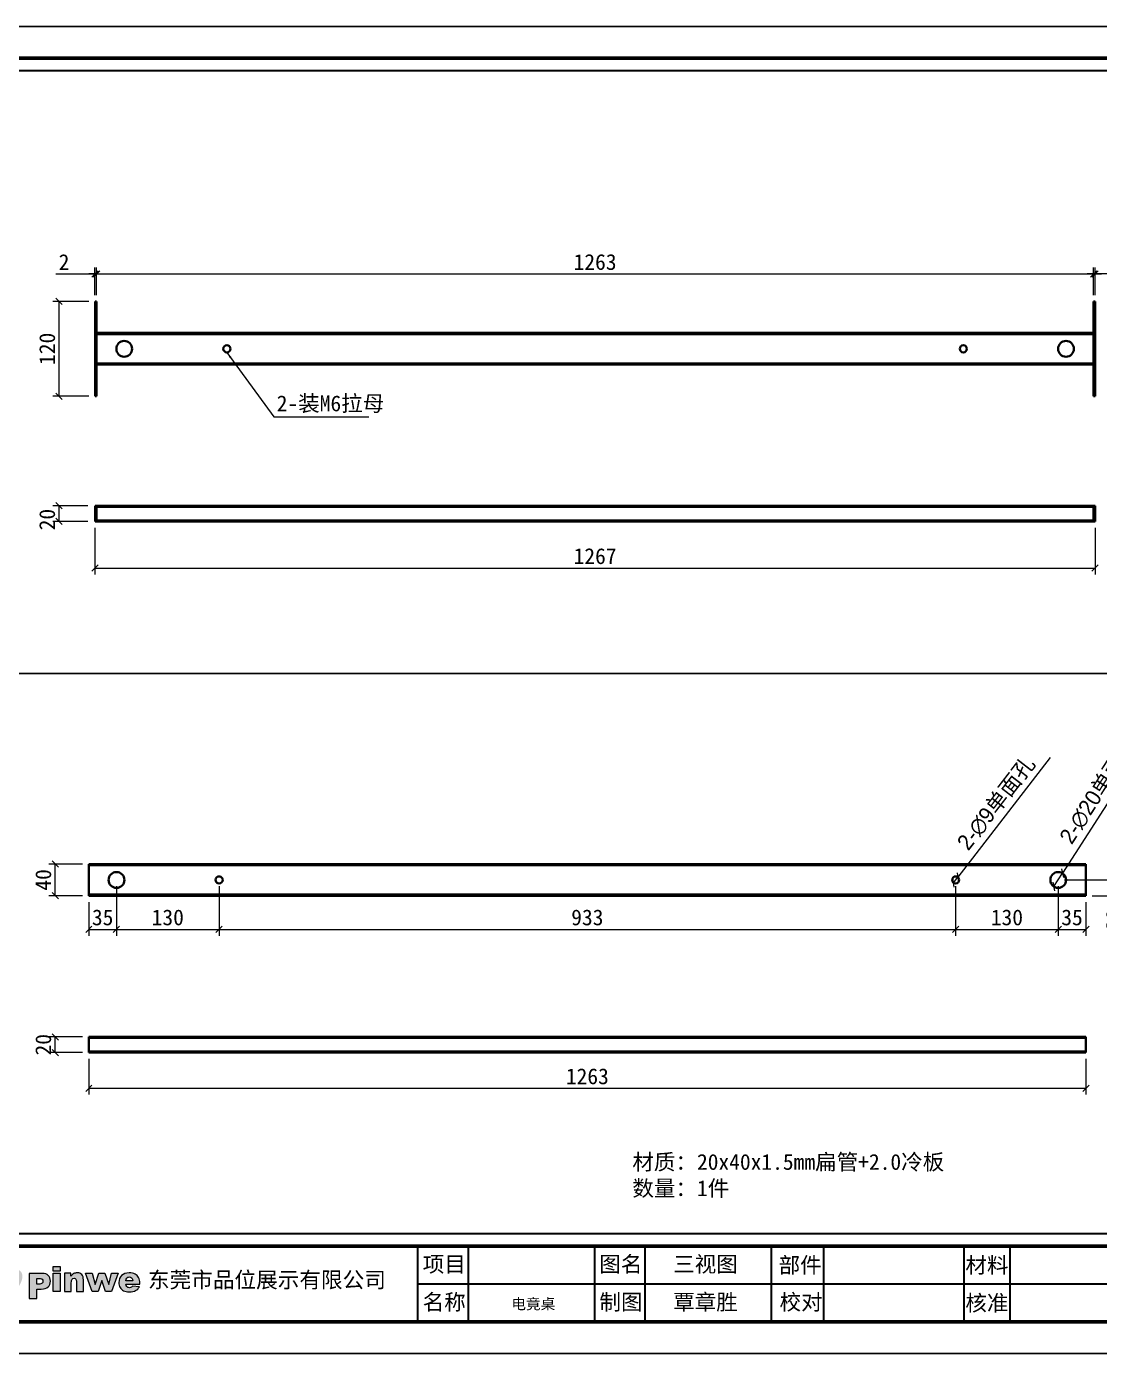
# Model space of a CAD drawing. Header units: inches. Extents: x 15389 to 49212, y -27129 to 13207.
# Drawn here: x 38738 to 40098, y 3752 to 5432 of the extents above; entities that cross this region are included whole.
import ezdxf

# ---------------------------------------------------------------- set-up
doc = ezdxf.new("R2010")
doc.units = ezdxf.units.IN
doc.header["$MEASUREMENT"] = 0
doc.layers.add('_U+56FE_U+5C42 1', color=7, linetype='Continuous')
for name, color, linetype, lineweight in [('图框', 5, 'Continuous', 60), ('粗实线', 7, 'Continuous', 35), ('轮廓线', 7, 'Continuous', 30)]:
    doc.layers.add(name, color=color, linetype=linetype, lineweight=lineweight)
doc.styles.add('ee', font='simfang.ttf')
doc.styles.get("Standard").update_dxf_attribs({"font": 'arial.ttf'})
doc.styles.add('宋体', font='')
doc.styles.add('样式 1', font='')
doc.styles.get('宋体').set_extended_font_data('SimSun')
doc.styles.get('样式 1').set_extended_font_data('SimSun')
doc.dimstyles.new('1-8', dxfattribs={"dimscale": 8, "dimtxt": 2.5, "dimasz": 1, "dimexe": 1, "dimexo": 1, "dimtad": 1, "dimdec": 1, "dimdsep": 46, "dimtxsty": '宋体', "dimblk": 'OBLIQUE', "dimcen": 2.5, "dimclrd": 3, "dimclre": 3, "dimclrt": 256, "dimadec": 0, "dimazin": 0, "dimtfac": 1, "dimtdec": 1, "dimtmove": 1, "dimatfit": 3, "dimfxl": 2, "dimlwd": 9, "dimlwe": 9, "dimarcsym": 1})

# ---------------------------------------------------------------- blocks, each defined once
blk = doc.blocks.new('_Oblique')
at = {"color": 0, "linetype": 'ByBlock', "lineweight": -2}
blk.add_line((-0.5, -0.5), (0.5, 0.5), dxfattribs=at)
blk = doc.blocks.new('*D117')
at = {"color": 3, "linetype": 'Continuous', "lineweight": 9, "transparency": 16777216}
for p, q in [((38825.2, 4796.9), (38825.2, 4737.9)), ((40092.2, 4796.9), (40092.2, 4737.9)), ((38825.2, 4745.9), (40092.2, 4745.9))]:
    blk.add_line(p, q, dxfattribs=at)
at = {"layer": 'Defpoints', "color": 0, "transparency": 16777216}
for p in [(38825.2, 4804.9), (40092.2, 4804.9), (40092.2, 4745.9)]:
    blk.add_point(p, dxfattribs=at)
at = {"color": 3, "lineweight": 9, "transparency": 16777216, "xscale": 8, "yscale": 8, "zscale": 8, "rotation": 180}
blk.add_blockref('_Oblique', (38825.2, 4745.9), dxfattribs=at)
at = {"color": 3, "lineweight": 9, "transparency": 16777216, "xscale": 8, "yscale": 8, "zscale": 8}
blk.add_blockref('_Oblique', (40092.2, 4745.9), dxfattribs=at)
at = {"transparency": 16777216, "insert": (39458.7, 4760.9), "char_height": 20, "attachment_point": 5, "style": '宋体'}
blk.add_mtext('1267', dxfattribs=at)
blk = doc.blocks.new('*D112')
at = {"color": 3, "linetype": 'Continuous', "lineweight": 9, "transparency": 16777216}
for p, q in [((38816.3, 4824.9), (38771.7, 4824.9)), ((38779.7, 4804.9), (38779.7, 4824.9)), ((38816.3, 4804.9), (38771.7, 4804.9))]:
    blk.add_line(p, q, dxfattribs=at)
at = {"layer": 'Defpoints', "color": 0, "transparency": 16777216}
for p in [(38779.7, 4824.9), (38824.3, 4824.9), (38824.3, 4804.9)]:
    blk.add_point(p, dxfattribs=at)
at = {"color": 3, "lineweight": 9, "transparency": 16777216, "xscale": 8, "yscale": 8, "zscale": 8}
for p, rotation in [((38779.7, 4824.9), 90), ((38779.7, 4804.9), 270)]:
    blk.add_blockref('_Oblique', p, dxfattribs=dict(at, rotation=rotation))
at = {"transparency": 16777216, "insert": (38764.7, 4807.3), "char_height": 20, "attachment_point": 5, "rotation": 90, "style": '宋体'}
blk.add_mtext('20', dxfattribs=at)
blk = doc.blocks.new('*D118')
at = {"color": 3, "linetype": 'Continuous', "lineweight": 9, "transparency": 16777216}
for p, q in [((38817.2, 5083.5), (38771.7, 5083.5)), ((38779.7, 4963.5), (38779.7, 5083.5)), ((38817.2, 4963.5), (38771.7, 4963.5))]:
    blk.add_line(p, q, dxfattribs=at)
at = {"layer": 'Defpoints', "color": 0, "transparency": 16777216}
for p in [(38779.7, 5083.5), (38825.2, 5083.5), (38825.2, 4963.5)]:
    blk.add_point(p, dxfattribs=at)
at = {"color": 3, "lineweight": 9, "transparency": 16777216, "xscale": 8, "yscale": 8, "zscale": 8}
for p, rotation in [((38779.7, 5083.5), 90), ((38779.7, 4963.5), 270)]:
    blk.add_blockref('_Oblique', p, dxfattribs=dict(at, rotation=rotation))
at = {"transparency": 16777216, "insert": (38764.7, 5023.5), "char_height": 20, "attachment_point": 5, "rotation": 90, "style": '宋体'}
blk.add_mtext('120', dxfattribs=at)
blk = doc.blocks.new('*D119')
at = {"color": 3, "linetype": 'Continuous', "lineweight": 9, "transparency": 16777216}
for p, q in [((38825.2, 5091.5), (38825.2, 5126.3)), ((38827.2, 5091.5), (38827.2, 5126.3)), ((38775.5, 5118.3), (38825.2, 5118.3)), ((38825.2, 5118.3), (38817.2, 5118.3)), ((38825.2, 5118.3), (38827.2, 5118.3)), ((38825.2, 5118.3), (38827.2, 5118.3)), ((38827.2, 5118.3), (38835.2, 5118.3))]:
    blk.add_line(p, q, dxfattribs=at)
at = {"layer": 'Defpoints', "color": 0, "transparency": 16777216}
for p in [(38827.2, 5118.3), (38825.2, 5083.5), (38827.2, 5083.5)]:
    blk.add_point(p, dxfattribs=at)
at = {"color": 3, "lineweight": 9, "transparency": 16777216, "xscale": 8, "yscale": 8, "zscale": 8}
blk.add_blockref('_Oblique', (38825.2, 5118.3), dxfattribs=at)
at = {"color": 3, "lineweight": 9, "transparency": 16777216, "xscale": 8, "yscale": 8, "zscale": 8, "rotation": 180}
blk.add_blockref('_Oblique', (38827.2, 5118.3), dxfattribs=at)
at = {"transparency": 16777216, "insert": (38786, 5133.3), "char_height": 20, "attachment_point": 5, "style": '宋体'}
blk.add_mtext('2', dxfattribs=at)
blk = doc.blocks.new('*D120')
at = {"color": 3, "linetype": 'Continuous', "lineweight": 9, "transparency": 16777216}
for p, q in [((38827.2, 5091.5), (38827.2, 5126.3)), ((40090.2, 5091.5), (40090.2, 5126.3)), ((38827.2, 5118.3), (40090.2, 5118.3))]:
    blk.add_line(p, q, dxfattribs=at)
at = {"layer": 'Defpoints', "color": 0, "transparency": 16777216}
for p in [(40090.2, 5118.3), (38827.2, 5083.5), (40090.2, 5083.5)]:
    blk.add_point(p, dxfattribs=at)
at = {"color": 3, "lineweight": 9, "transparency": 16777216, "xscale": 8, "yscale": 8, "zscale": 8, "rotation": 180}
blk.add_blockref('_Oblique', (38827.2, 5118.3), dxfattribs=at)
at = {"color": 3, "lineweight": 9, "transparency": 16777216, "xscale": 8, "yscale": 8, "zscale": 8}
blk.add_blockref('_Oblique', (40090.2, 5118.3), dxfattribs=at)
at = {"transparency": 16777216, "insert": (39458.7, 5133.3), "char_height": 20, "attachment_point": 5, "style": '宋体'}
blk.add_mtext('1263', dxfattribs=at)
blk = doc.blocks.new('*D121')
at = {"color": 3, "linetype": 'Continuous', "lineweight": 9, "transparency": 16777216}
for p, q in [((40090.2, 5091.5), (40090.2, 5126.3)), ((40092.2, 5091.5), (40092.2, 5126.3)), ((40090.2, 5118.3), (40082.2, 5118.3)), ((40090.2, 5118.3), (40092.2, 5118.3)), ((40090.2, 5118.3), (40092.2, 5118.3)), ((40092.2, 5118.3), (40100.2, 5118.3)), ((40133.5, 5118.3), (40092.2, 5118.3))]:
    blk.add_line(p, q, dxfattribs=at)
at = {"layer": 'Defpoints', "color": 0, "transparency": 16777216}
for p in [(40092.2, 5118.3), (40090.2, 5083.5), (40092.2, 5083.5)]:
    blk.add_point(p, dxfattribs=at)
at = {"color": 3, "lineweight": 9, "transparency": 16777216, "xscale": 8, "yscale": 8, "zscale": 8}
blk.add_blockref('_Oblique', (40090.2, 5118.3), dxfattribs=at)
at = {"color": 3, "lineweight": 9, "transparency": 16777216, "xscale": 8, "yscale": 8, "zscale": 8, "rotation": 180}
blk.add_blockref('_Oblique', (40092.2, 5118.3), dxfattribs=at)
at = {"transparency": 16777216, "insert": (40122.9, 5133.3), "char_height": 20, "attachment_point": 5, "style": '宋体'}
blk.add_mtext('2', dxfattribs=at)
blk = doc.blocks.new('*D123')
at = {"color": 3, "linetype": 'Continuous', "lineweight": 9, "transparency": 16777216}
for p, q in [((38817.4, 4124.4), (38817.4, 4079.3)), ((40080.4, 4124.4), (40080.4, 4079.3)), ((38817.4, 4087.3), (40080.4, 4087.3))]:
    blk.add_line(p, q, dxfattribs=at)
at = {"layer": 'Defpoints', "color": 0, "transparency": 16777216}
for p in [(38817.4, 4132.4), (40080.4, 4132.4), (40080.4, 4087.3)]:
    blk.add_point(p, dxfattribs=at)
at = {"color": 3, "lineweight": 9, "transparency": 16777216, "xscale": 8, "yscale": 8, "zscale": 8, "rotation": 180}
blk.add_blockref('_Oblique', (38817.4, 4087.3), dxfattribs=at)
at = {"color": 3, "lineweight": 9, "transparency": 16777216, "xscale": 8, "yscale": 8, "zscale": 8}
blk.add_blockref('_Oblique', (40080.4, 4087.3), dxfattribs=at)
at = {"transparency": 16777216, "insert": (39448.9, 4102.3), "char_height": 20, "attachment_point": 5, "style": '宋体'}
blk.add_mtext('1263', dxfattribs=at)
blk = doc.blocks.new('*D124')
at = {"color": 3, "linetype": 'Continuous', "lineweight": 9, "transparency": 16777216}
for p, q in [((38809.4, 4152.4), (38766.8, 4152.4)), ((38774.8, 4132.4), (38774.8, 4152.4)), ((38809.4, 4132.4), (38766.8, 4132.4))]:
    blk.add_line(p, q, dxfattribs=at)
at = {"layer": 'Defpoints', "color": 0, "transparency": 16777216}
for p in [(38774.8, 4152.4), (38817.4, 4152.4), (38817.4, 4132.4)]:
    blk.add_point(p, dxfattribs=at)
at = {"color": 3, "lineweight": 9, "transparency": 16777216, "xscale": 8, "yscale": 8, "zscale": 8}
for p, rotation in [((38774.8, 4152.4), 90), ((38774.8, 4132.4), 270)]:
    blk.add_blockref('_Oblique', p, dxfattribs=dict(at, rotation=rotation))
at = {"transparency": 16777216, "insert": (38759.8, 4142.4), "char_height": 20, "attachment_point": 5, "rotation": 90, "style": '宋体'}
blk.add_mtext('20', dxfattribs=at)
blk = doc.blocks.new('*D125')
at = {"color": 3, "linetype": 'Continuous', "lineweight": 9, "transparency": 16777216}
for p, q in [((38809.4, 4371.1), (38766.8, 4371.1)), ((38774.8, 4331.1), (38774.8, 4371.1)), ((38809.4, 4331.1), (38766.8, 4331.1))]:
    blk.add_line(p, q, dxfattribs=at)
at = {"layer": 'Defpoints', "color": 0, "transparency": 16777216}
for p in [(38774.8, 4371.1), (38817.4, 4371.1), (38817.4, 4331.1)]:
    blk.add_point(p, dxfattribs=at)
at = {"color": 3, "lineweight": 9, "transparency": 16777216, "xscale": 8, "yscale": 8, "zscale": 8}
for p, rotation in [((38774.8, 4371.1), 90), ((38774.8, 4331.1), 270)]:
    blk.add_blockref('_Oblique', p, dxfattribs=dict(at, rotation=rotation))
at = {"transparency": 16777216, "insert": (38759.8, 4351.1), "char_height": 20, "attachment_point": 5, "rotation": 90, "style": '宋体'}
blk.add_mtext('40', dxfattribs=at)
blk = doc.blocks.new('*D126')
at = {"color": 3, "linetype": 'Continuous', "lineweight": 9, "transparency": 16777216}
for p, q in [((38852.4, 4343.1), (38852.4, 4280.5)), ((38817.4, 4323.1), (38817.4, 4280.5)), ((38817.4, 4288.5), (38852.4, 4288.5))]:
    blk.add_line(p, q, dxfattribs=at)
at = {"layer": 'Defpoints', "color": 0, "transparency": 16777216}
for p in [(38852.4, 4351.1), (38817.4, 4331.1), (38852.4, 4288.5)]:
    blk.add_point(p, dxfattribs=at)
at = {"color": 3, "lineweight": 9, "transparency": 16777216, "xscale": 8, "yscale": 8, "zscale": 8, "rotation": 180}
blk.add_blockref('_Oblique', (38817.4, 4288.5), dxfattribs=at)
at = {"color": 3, "lineweight": 9, "transparency": 16777216, "xscale": 8, "yscale": 8, "zscale": 8}
blk.add_blockref('_Oblique', (38852.4, 4288.5), dxfattribs=at)
at = {"transparency": 16777216, "insert": (38834.9, 4303.5), "char_height": 20, "attachment_point": 5, "style": '宋体'}
blk.add_mtext('35', dxfattribs=at)
blk = doc.blocks.new('*D127')
at = {"color": 3, "linetype": 'Continuous', "lineweight": 9, "transparency": 16777216}
for p, q in [((38852.4, 4343.1), (38852.4, 4280.5)), ((38982.4, 4343.1), (38982.4, 4280.5)), ((38852.4, 4288.5), (38982.4, 4288.5))]:
    blk.add_line(p, q, dxfattribs=at)
at = {"layer": 'Defpoints', "color": 0, "transparency": 16777216}
for p in [(38852.4, 4351.1), (38982.4, 4351.1), (38982.4, 4288.5)]:
    blk.add_point(p, dxfattribs=at)
at = {"color": 3, "lineweight": 9, "transparency": 16777216, "xscale": 8, "yscale": 8, "zscale": 8, "rotation": 180}
blk.add_blockref('_Oblique', (38852.4, 4288.5), dxfattribs=at)
at = {"color": 3, "lineweight": 9, "transparency": 16777216, "xscale": 8, "yscale": 8, "zscale": 8}
blk.add_blockref('_Oblique', (38982.4, 4288.5), dxfattribs=at)
at = {"transparency": 16777216, "insert": (38917.4, 4303.5), "char_height": 20, "attachment_point": 5, "style": '宋体'}
blk.add_mtext('130', dxfattribs=at)
blk = doc.blocks.new('*D128')
at = {"color": 3, "linetype": 'Continuous', "lineweight": 9, "transparency": 16777216}
for p, q in [((38982.4, 4343.1), (38982.4, 4280.5)), ((39915.4, 4343.1), (39915.4, 4280.5)), ((38982.4, 4288.5), (39915.4, 4288.5))]:
    blk.add_line(p, q, dxfattribs=at)
at = {"layer": 'Defpoints', "color": 0, "transparency": 16777216}
for p in [(38982.4, 4351.1), (39915.4, 4351.1), (39915.4, 4288.5)]:
    blk.add_point(p, dxfattribs=at)
at = {"color": 3, "lineweight": 9, "transparency": 16777216, "xscale": 8, "yscale": 8, "zscale": 8, "rotation": 180}
blk.add_blockref('_Oblique', (38982.4, 4288.5), dxfattribs=at)
at = {"color": 3, "lineweight": 9, "transparency": 16777216, "xscale": 8, "yscale": 8, "zscale": 8}
blk.add_blockref('_Oblique', (39915.4, 4288.5), dxfattribs=at)
at = {"transparency": 16777216, "insert": (39448.9, 4303.5), "char_height": 20, "attachment_point": 5, "style": '宋体'}
blk.add_mtext('933', dxfattribs=at)
blk = doc.blocks.new('*D129')
at = {"color": 3, "linetype": 'Continuous', "lineweight": 9, "transparency": 16777216}
for p, q in [((39915.4, 4343.1), (39915.4, 4280.5)), ((40045.4, 4343.1), (40045.4, 4280.5)), ((39915.4, 4288.5), (40045.4, 4288.5))]:
    blk.add_line(p, q, dxfattribs=at)
at = {"layer": 'Defpoints', "color": 0, "transparency": 16777216}
for p in [(39915.4, 4351.1), (40045.4, 4351.1), (40045.4, 4288.5)]:
    blk.add_point(p, dxfattribs=at)
at = {"color": 3, "lineweight": 9, "transparency": 16777216, "xscale": 8, "yscale": 8, "zscale": 8, "rotation": 180}
blk.add_blockref('_Oblique', (39915.4, 4288.5), dxfattribs=at)
at = {"color": 3, "lineweight": 9, "transparency": 16777216, "xscale": 8, "yscale": 8, "zscale": 8}
blk.add_blockref('_Oblique', (40045.4, 4288.5), dxfattribs=at)
at = {"transparency": 16777216, "insert": (39980.4, 4303.5), "char_height": 20, "attachment_point": 5, "style": '宋体'}
blk.add_mtext('130', dxfattribs=at)
blk = doc.blocks.new('*D130')
at = {"color": 3, "linetype": 'Continuous', "lineweight": 9, "transparency": 16777216}
for p, q in [((40045.4, 4343.1), (40045.4, 4280.5)), ((40080.4, 4323.1), (40080.4, 4280.5)), ((40045.4, 4288.5), (40080.4, 4288.5))]:
    blk.add_line(p, q, dxfattribs=at)
at = {"layer": 'Defpoints', "color": 0, "transparency": 16777216}
for p in [(40045.4, 4351.1), (40080.4, 4331.1), (40080.4, 4288.5)]:
    blk.add_point(p, dxfattribs=at)
at = {"color": 3, "lineweight": 9, "transparency": 16777216, "xscale": 8, "yscale": 8, "zscale": 8, "rotation": 180}
blk.add_blockref('_Oblique', (40045.4, 4288.5), dxfattribs=at)
at = {"color": 3, "lineweight": 9, "transparency": 16777216, "xscale": 8, "yscale": 8, "zscale": 8}
blk.add_blockref('_Oblique', (40080.4, 4288.5), dxfattribs=at)
at = {"transparency": 16777216, "insert": (40062.9, 4303.5), "char_height": 20, "attachment_point": 5, "style": '宋体'}
blk.add_mtext('35', dxfattribs=at)
blk = doc.blocks.new('*D113')
at = {"color": 3, "linetype": 'Continuous', "lineweight": 9, "transparency": 16777216}
for p, q in [((40053.4, 4351.1), (40139.1, 4351.1)), ((40131.1, 4331.1), (40131.1, 4351.1)), ((40088.4, 4331.1), (40139.1, 4331.1)), ((40131.1, 4282.7), (40131.1, 4331.1))]:
    blk.add_line(p, q, dxfattribs=at)
at = {"layer": 'Defpoints', "color": 0, "transparency": 16777216}
for p in [(40045.4, 4351.1), (40131.1, 4351.1), (40080.4, 4331.1)]:
    blk.add_point(p, dxfattribs=at)
at = {"color": 3, "lineweight": 9, "transparency": 16777216, "xscale": 8, "yscale": 8, "zscale": 8}
for p, rotation in [((40131.1, 4351.1), 90), ((40131.1, 4331.1), 270)]:
    blk.add_blockref('_Oblique', p, dxfattribs=dict(at, rotation=rotation))
at = {"transparency": 16777216, "insert": (40116.1, 4300.6), "char_height": 20, "attachment_point": 5, "rotation": 90, "style": '宋体'}
blk.add_mtext('20', dxfattribs=at)
blk = doc.blocks.new('*D131')
at = {"color": 3, "linetype": 'Continuous', "lineweight": 9, "transparency": 16777216}
for p in [(40164.7, 4536.6), (40040, 4342.7)]:
    blk.add_line(p, (40050.8, 4359.5), dxfattribs=at)
at = {"layer": 'Defpoints', "color": 0, "transparency": 16777216}
for p in [(40050.8, 4359.5), (40040, 4342.7)]:
    blk.add_point(p, dxfattribs=at)
at = {"color": 3, "lineweight": 9, "transparency": 16777216, "xscale": 8, "yscale": 8, "zscale": 8}
for p, rotation in [((40050.8, 4359.5), 237.2628531139312), ((40040, 4342.7), 57.26285311393117)]:
    blk.add_blockref('_Oblique', p, dxfattribs=dict(at, rotation=rotation))
at = {"transparency": 16777216, "insert": (40096.8, 4464.6), "char_height": 20, "attachment_point": 5, "rotation": 57.2629, "style": '宋体'}
blk.add_mtext('{\\fGulim|b0|i0|c134|p0;2-\\fGulim|b0|i0|c129|p0;∅20}单面孔', dxfattribs=at)
blk = doc.blocks.new('*D132')
at = {"color": 3, "linetype": 'Continuous', "lineweight": 9, "transparency": 16777216}
for p in [(40035.4, 4506.1), (39912.7, 4347.5)]:
    blk.add_line(p, (39918.2, 4354.6), dxfattribs=at)
at = {"layer": 'Defpoints', "color": 0, "transparency": 16777216}
for p in [(39918.2, 4354.6), (39912.7, 4347.5)]:
    blk.add_point(p, dxfattribs=at)
at = {"color": 3, "lineweight": 9, "transparency": 16777216, "xscale": 8, "yscale": 8, "zscale": 8}
for p, rotation in [((39912.7, 4347.5), 52.2717760362024), ((39918.2, 4354.6), 232.2717760362024)]:
    blk.add_blockref('_Oblique', p, dxfattribs=dict(at, rotation=rotation))
at = {"transparency": 16777216, "insert": (39967.3, 4447.8), "char_height": 20, "attachment_point": 5, "rotation": 52.2718, "style": '宋体'}
blk.add_mtext('{\\fGulim|b0|i0|c134|p0;2-\\fGulim|b0|i0|c129|p0;∅9}单面孔', dxfattribs=at)

msp = doc.modelspace()

# ---------------------------------------------------------------- hatches: boundary and pattern name
h = msp.add_hatch(color=256)
h.dxf.hatch_style = 1
edge = h.paths.add_edge_path()
edge.add_spline(control_points=[(38881.93, 3839.41), (38881.93, 3839.41), (38864.36, 3839.41), (38864.36, 3839.41), (38864.52, 3838.01), (38864.9, 3836.96), (38865.5, 3836.27), (38866.35, 3835.28), (38867.46, 3834.79), (38868.82, 3834.79), (38869.69, 3834.79), (38870.51, 3835), (38871.28, 3835.43), (38871.76, 3835.7), (38872.27, 3836.18), (38872.81, 3836.86), (38872.81, 3836.86), (38881.45, 3836.06), (38881.45, 3836.06), (38880.13, 3833.78), (38878.53, 3832.12), (38876.67, 3831.13), (38874.8, 3830.13), (38872.12, 3829.64), (38868.64, 3829.64), (38865.61, 3829.64), (38863.23, 3830.06), (38861.49, 3830.92), (38859.76, 3831.77), (38858.32, 3833.13), (38857.17, 3834.99), (38856.04, 3836.85), (38855.46, 3839.04), (38855.46, 3841.55), (38855.46, 3845.12), (38856.61, 3848.02), (38858.9, 3850.23), (38861.18, 3852.44), (38864.34, 3853.55), (38868.37, 3853.55), (38871.65, 3853.55), (38874.22, 3853.05), (38876.12, 3852.06), (38878.01, 3851.07), (38879.46, 3849.64), (38880.45, 3847.75), (38881.44, 3845.87), (38881.93, 3843.42), (38881.93, 3840.4), (38881.93, 3840.4), (38881.93, 3839.41), (38881.93, 3839.41)], knot_values=[0, 0, 0, 0, 1, 1, 1, 2, 2, 2, 3, 3, 3, 4, 4, 4, 5, 5, 5, 6, 6, 6, 7, 7, 7, 8, 8, 8, 9, 9, 9, 10, 10, 10, 11, 11, 11, 12, 12, 12, 13, 13, 13, 14, 14, 14, 15, 15, 15, 16, 16, 16, 17, 17, 17, 17], degree=3, periodic=0)
edge = h.paths.add_edge_path(flags=16)
edge.add_spline(control_points=[(38873.03, 3843.6), (38872.87, 3845.3), (38872.4, 3846.52), (38871.66, 3847.25), (38870.92, 3847.99), (38869.95, 3848.35), (38868.74, 3848.35), (38867.35, 3848.35), (38866.23, 3847.79), (38865.39, 3846.69), (38864.87, 3846), (38864.53, 3844.97), (38864.38, 3843.6), (38864.38, 3843.6), (38873.03, 3843.6), (38873.03, 3843.6)], knot_values=[0, 0, 0, 0, 1, 1, 1, 2, 2, 2, 3, 3, 3, 4, 4, 4, 5, 5, 5, 5], degree=3, periodic=0)
h.paths.add_polyline_path([(38813.09, 3853.02), (38821.55, 3853.02), (38825.23, 3838.67), (38829.9, 3853.02), (38837.74, 3853.02), (38842.56, 3838.65), (38846.25, 3853.02), (38854.66, 3853.02), (38846.26, 3830.16), (38838.48, 3830.16), (38833.85, 3843.92), (38829.38, 3830.16), (38821.56, 3830.16)])
edge = h.paths.add_edge_path()
edge.add_spline(control_points=[(38786.42, 3853.02), (38786.42, 3853.02), (38794.58, 3853.02), (38794.58, 3853.02), (38794.58, 3853.02), (38794.58, 3849.3), (38794.58, 3849.3), (38795.8, 3850.83), (38797.03, 3851.91), (38798.27, 3852.57), (38799.52, 3853.22), (38801.03, 3853.55), (38802.82, 3853.55), (38805.25, 3853.55), (38807.13, 3852.83), (38808.51, 3851.38), (38809.87, 3849.94), (38810.55, 3847.71), (38810.55, 3844.7), (38810.55, 3844.7), (38810.55, 3830.16), (38810.55, 3830.16), (38810.55, 3830.16), (38801.75, 3830.16), (38801.75, 3830.16), (38801.75, 3830.16), (38801.75, 3842.74), (38801.75, 3842.74), (38801.75, 3844.18), (38801.48, 3845.19), (38800.95, 3845.78), (38800.42, 3846.38), (38799.68, 3846.68), (38798.73, 3846.68), (38797.68, 3846.68), (38796.82, 3846.27), (38796.17, 3845.48), (38795.51, 3844.67), (38795.18, 3843.23), (38795.18, 3841.14), (38795.18, 3841.14), (38795.18, 3830.16), (38795.18, 3830.16), (38795.18, 3830.16), (38786.42, 3830.16), (38786.42, 3830.16), (38786.42, 3830.16), (38786.42, 3853.02), (38786.42, 3853.02)], knot_values=[0, 0, 0, 0, 1, 1, 1, 2, 2, 2, 3, 3, 3, 4, 4, 4, 5, 5, 5, 6, 6, 6, 7, 7, 7, 8, 8, 8, 9, 9, 9, 10, 10, 10, 11, 11, 11, 12, 12, 12, 13, 13, 13, 14, 14, 14, 15, 15, 15, 16, 16, 16, 16], degree=3, periodic=0)
h.paths.add_polyline_path([(38772.21, 3861.7), (38780.98, 3861.7), (38780.98, 3855.75), (38772.21, 3855.75)])
h.paths.add_polyline_path([(38772.21, 3853.02), (38780.98, 3853.02), (38780.98, 3830.16), (38772.21, 3830.16)])
edge = h.paths.add_edge_path()
edge.add_spline(control_points=[(38741.94, 3852.86), (38741.94, 3852.86), (38758.15, 3852.86), (38758.15, 3852.86), (38761.68, 3852.86), (38764.32, 3852.03), (38766.08, 3850.35), (38767.84, 3848.67), (38768.72, 3846.27), (38768.72, 3843.17), (38768.72, 3839.98), (38767.75, 3837.49), (38765.84, 3835.7), (38763.92, 3833.9), (38760.99, 3833), (38757.06, 3833), (38757.06, 3833), (38751.72, 3833), (38751.72, 3833), (38751.72, 3833), (38751.72, 3821.33), (38751.72, 3821.33), (38751.72, 3821.33), (38741.94, 3821.33), (38741.94, 3821.33), (38741.94, 3821.33), (38741.94, 3852.86), (38741.94, 3852.86)], knot_values=[0, 0, 0, 0, 1, 1, 1, 2, 2, 2, 3, 3, 3, 4, 4, 4, 5, 5, 5, 6, 6, 6, 7, 7, 7, 8, 8, 8, 9, 9, 9, 9], degree=3, periodic=0)
edge = h.paths.add_edge_path(flags=16)
edge.add_spline(control_points=[(38751.72, 3839.39), (38751.72, 3839.39), (38754.12, 3839.39), (38754.12, 3839.39), (38756.01, 3839.39), (38757.34, 3839.72), (38758.1, 3840.37), (38758.87, 3841.02), (38759.25, 3841.86), (38759.25, 3842.88), (38759.25, 3843.87), (38758.92, 3844.71), (38758.25, 3845.4), (38757.59, 3846.09), (38756.34, 3846.43), (38754.51, 3846.43), (38754.51, 3846.43), (38751.72, 3846.43), (38751.72, 3846.43), (38751.72, 3846.43), (38751.72, 3839.39), (38751.72, 3839.39)], knot_values=[0, 0, 0, 0, 1, 1, 1, 2, 2, 2, 3, 3, 3, 4, 4, 4, 5, 5, 5, 6, 6, 6, 7, 7, 7, 7], degree=3, periodic=0)
edge = h.paths.add_edge_path()
edge.add_spline(control_points=[(38701.15, 3826.07), (38701.15, 3826.07), (38705.5, 3822.33), (38712.97, 3824.57), (38720.45, 3826.81), (38730.78, 3835.82), (38732.89, 3845.6), (38734.99, 3855.38), (38727.99, 3857.52), (38727.99, 3857.52), (38727.99, 3857.52), (38715.76, 3851.81), (38715.15, 3841.56), (38714.53, 3831.3), (38703.05, 3826.2), (38701.15, 3826.07)], knot_values=[0, 0, 0, 0, 1, 1, 1, 2, 2, 2, 3, 3, 3, 4, 4, 4, 5, 5, 5, 5], degree=3, periodic=0)
edge = h.paths.add_edge_path()
edge.add_spline(control_points=[(38726.76, 3859.39), (38726.76, 3859.39), (38722.42, 3863.12), (38714.94, 3860.88), (38707.47, 3858.64), (38697.13, 3849.64), (38695.03, 3839.85), (38692.92, 3830.07), (38699.93, 3827.93), (38699.93, 3827.93), (38699.93, 3827.93), (38712.16, 3833.64), (38712.77, 3843.9), (38713.38, 3854.16), (38724.86, 3859.25), (38726.76, 3859.39)], knot_values=[0, 0, 0, 0, 1, 1, 1, 2, 2, 2, 3, 3, 3, 4, 4, 4, 5, 5, 5, 5], degree=3, periodic=0)

# ---------------------------------------------------------------- linework, layer by layer
at = {"color": 1}
msp.add_line((38688.38, 4612.41), (40832.38, 4612.41), dxfattribs=at)
at = {"layer": '_U+56FE_U+5C42 1', "lineweight": 0}
for points in [[(38772.21, 3861.7), (38780.98, 3861.7), (38780.98, 3855.75), (38772.21, 3855.75), (38772.21, 3861.7)], [(38772.21, 3853.02), (38780.98, 3853.02), (38780.98, 3830.16), (38772.21, 3830.16), (38772.21, 3853.02)], [(38813.09, 3853.02), (38821.55, 3853.02), (38825.23, 3838.67), (38829.9, 3853.02), (38837.74, 3853.02), (38842.56, 3838.65), (38846.25, 3853.02), (38854.66, 3853.02), (38846.26, 3830.16), (38838.48, 3830.16), (38833.85, 3843.92), (38829.38, 3830.16), (38821.56, 3830.16), (38813.09, 3853.02)]]:
    msp.add_lwpolyline(points, dxfattribs=at)
for points, knots in [([(38741.94, 3852.86), (38741.94, 3852.86), (38758.15, 3852.86), (38758.15, 3852.86), (38761.68, 3852.86), (38764.32, 3852.03), (38766.08, 3850.35), (38767.84, 3848.67), (38768.72, 3846.27), (38768.72, 3843.17), (38768.72, 3839.98), (38767.75, 3837.49), (38765.84, 3835.7), (38763.92, 3833.9), (38760.99, 3833), (38757.06, 3833), (38757.06, 3833), (38751.72, 3833), (38751.72, 3833), (38751.72, 3833), (38751.72, 3821.33), (38751.72, 3821.33), (38751.72, 3821.33), (38741.94, 3821.33), (38741.94, 3821.33), (38741.94, 3821.33), (38741.94, 3852.86), (38741.94, 3852.86)], [0, 0, 0, 0, 1, 1, 1, 2, 2, 2, 3, 3, 3, 4, 4, 4, 5, 5, 5, 6, 6, 6, 7, 7, 7, 8, 8, 8, 9, 9, 9, 9]), ([(38786.42, 3853.02), (38786.42, 3853.02), (38794.58, 3853.02), (38794.58, 3853.02), (38794.58, 3853.02), (38794.58, 3849.3), (38794.58, 3849.3), (38795.8, 3850.83), (38797.03, 3851.91), (38798.27, 3852.57), (38799.52, 3853.22), (38801.03, 3853.55), (38802.82, 3853.55), (38805.25, 3853.55), (38807.13, 3852.83), (38808.51, 3851.38), (38809.87, 3849.94), (38810.55, 3847.71), (38810.55, 3844.7), (38810.55, 3844.7), (38810.55, 3830.16), (38810.55, 3830.16), (38810.55, 3830.16), (38801.75, 3830.16), (38801.75, 3830.16), (38801.75, 3830.16), (38801.75, 3842.74), (38801.75, 3842.74), (38801.75, 3844.18), (38801.48, 3845.19), (38800.95, 3845.78), (38800.42, 3846.38), (38799.68, 3846.68), (38798.73, 3846.68), (38797.68, 3846.68), (38796.82, 3846.27), (38796.17, 3845.48), (38795.51, 3844.67), (38795.18, 3843.23), (38795.18, 3841.14), (38795.18, 3841.14), (38795.18, 3830.16), (38795.18, 3830.16), (38795.18, 3830.16), (38786.42, 3830.16), (38786.42, 3830.16), (38786.42, 3830.16), (38786.42, 3853.02), (38786.42, 3853.02)], [0, 0, 0, 0, 1, 1, 1, 2, 2, 2, 3, 3, 3, 4, 4, 4, 5, 5, 5, 6, 6, 6, 7, 7, 7, 8, 8, 8, 9, 9, 9, 10, 10, 10, 11, 11, 11, 12, 12, 12, 13, 13, 13, 14, 14, 14, 15, 15, 15, 16, 16, 16, 16]), ([(38881.93, 3839.41), (38881.93, 3839.41), (38864.36, 3839.41), (38864.36, 3839.41), (38864.52, 3838.01), (38864.9, 3836.96), (38865.5, 3836.27), (38866.35, 3835.28), (38867.46, 3834.79), (38868.82, 3834.79), (38869.69, 3834.79), (38870.51, 3835), (38871.28, 3835.43), (38871.76, 3835.7), (38872.27, 3836.18), (38872.81, 3836.86), (38872.81, 3836.86), (38881.45, 3836.06), (38881.45, 3836.06), (38880.13, 3833.78), (38878.53, 3832.12), (38876.67, 3831.13), (38874.8, 3830.13), (38872.12, 3829.64), (38868.64, 3829.64), (38865.61, 3829.64), (38863.23, 3830.06), (38861.49, 3830.92), (38859.76, 3831.77), (38858.32, 3833.13), (38857.17, 3834.99), (38856.04, 3836.85), (38855.46, 3839.04), (38855.46, 3841.55), (38855.46, 3845.12), (38856.61, 3848.02), (38858.9, 3850.23), (38861.18, 3852.44), (38864.34, 3853.55), (38868.37, 3853.55), (38871.65, 3853.55), (38874.22, 3853.05), (38876.12, 3852.06), (38878.01, 3851.07), (38879.46, 3849.64), (38880.45, 3847.75), (38881.44, 3845.87), (38881.93, 3843.42), (38881.93, 3840.4), (38881.93, 3840.4), (38881.93, 3839.41), (38881.93, 3839.41)], [0, 0, 0, 0, 1, 1, 1, 2, 2, 2, 3, 3, 3, 4, 4, 4, 5, 5, 5, 6, 6, 6, 7, 7, 7, 8, 8, 8, 9, 9, 9, 10, 10, 10, 11, 11, 11, 12, 12, 12, 13, 13, 13, 14, 14, 14, 15, 15, 15, 16, 16, 16, 17, 17, 17, 17]), ([(38873.03, 3843.6), (38872.87, 3845.3), (38872.4, 3846.52), (38871.66, 3847.25), (38870.92, 3847.99), (38869.95, 3848.35), (38868.74, 3848.35), (38867.35, 3848.35), (38866.23, 3847.79), (38865.39, 3846.69), (38864.87, 3846), (38864.53, 3844.97), (38864.38, 3843.6), (38864.38, 3843.6), (38873.03, 3843.6), (38873.03, 3843.6)], [0, 0, 0, 0, 1, 1, 1, 2, 2, 2, 3, 3, 3, 4, 4, 4, 5, 5, 5, 5]), ([(38751.72, 3839.39), (38751.72, 3839.39), (38754.12, 3839.39), (38754.12, 3839.39), (38756.01, 3839.39), (38757.34, 3839.72), (38758.1, 3840.37), (38758.87, 3841.02), (38759.25, 3841.86), (38759.25, 3842.88), (38759.25, 3843.87), (38758.92, 3844.71), (38758.25, 3845.4), (38757.59, 3846.09), (38756.34, 3846.43), (38754.51, 3846.43), (38754.51, 3846.43), (38751.72, 3846.43), (38751.72, 3846.43), (38751.72, 3846.43), (38751.72, 3839.39), (38751.72, 3839.39)], [0, 0, 0, 0, 1, 1, 1, 2, 2, 2, 3, 3, 3, 4, 4, 4, 5, 5, 5, 6, 6, 6, 7, 7, 7, 7])]:
    msp.add_open_spline(points, degree=3, knots=knots, dxfattribs=at)
at = {"layer": 'Defpoints'}
msp.add_lwpolyline([(38512.38, 3751.54), (40888.38, 3751.54), (40888.38, 5431.54), (38512.38, 5431.54)], close=True, dxfattribs=at)
at = {"layer": '图框', "color": 32}
msp.add_lwpolyline([(38672.38, 5391.54), (40848.38, 5391.54), (40848.38, 3791.54), (38672.38, 3791.54)], close=True, dxfattribs=at)
msp.add_lwpolyline([(38672.38, 3887.54), (40848.38, 3887.54)], dxfattribs=at)
at = {"layer": '粗实线'}
for p, q in [((38825.24, 5083.54), (38827.24, 5083.54)), ((38825.24, 5078.54), (38825.24, 5083.54)), ((38827.24, 5078.54), (38825.24, 5078.54)), ((38825.24, 4968.54), (38825.24, 5078.54)), ((38827.24, 5083.54), (38827.24, 5078.54)), ((38827.24, 4968.54), (38827.24, 5078.54)), ((40092.24, 5083.54), (40090.24, 5083.54)), ((40090.24, 5083.54), (40090.24, 5078.54)), ((40090.24, 5078.54), (40092.24, 5078.54)), ((40090.24, 4968.54), (40090.24, 5078.54)), ((40092.24, 5078.54), (40092.24, 5083.54)), ((40092.24, 4968.54), (40092.24, 5078.54)), ((40090.24, 5043.54), (38827.24, 5043.54)), ((40090.24, 5042.14), (38827.24, 5042.14)), ((38827.24, 5042.14), (38827.24, 5004.94)), ((40090.24, 5042.14), (40090.24, 5004.94)), ((40090.24, 5004.94), (38827.24, 5004.94)), ((40090.24, 5003.54), (38827.24, 5003.54)), ((38825.24, 4968.54), (38827.24, 4968.54)), ((38825.24, 4963.54), (38825.24, 4968.54)), ((38827.24, 4963.54), (38825.24, 4963.54)), ((38827.24, 4968.54), (38827.24, 4963.54)), ((40092.24, 4968.54), (40090.24, 4968.54)), ((40090.24, 4968.54), (40090.24, 4963.54)), ((40090.24, 4963.54), (40092.24, 4963.54)), ((40092.24, 4963.54), (40092.24, 4968.54)), ((38825.24, 4824.87), (38827.24, 4824.87)), ((38825.24, 4809.87), (38825.24, 4824.87)), ((40090.24, 4824.87), (38827.24, 4824.87)), ((38827.24, 4809.87), (38827.24, 4824.87)), ((40090.24, 4823.47), (38827.24, 4823.47)), ((40090.24, 4809.87), (40090.24, 4824.87)), ((40092.24, 4824.87), (40090.24, 4824.87)), ((40092.24, 4809.87), (40092.24, 4824.87)), ((38825.24, 4809.87), (38827.24, 4809.87)), ((38825.24, 4804.87), (38825.24, 4809.87)), ((38827.24, 4804.87), (38825.24, 4804.87)), ((38827.24, 4809.87), (38827.24, 4804.87)), ((40090.24, 4806.27), (38827.24, 4806.27)), ((40090.24, 4804.87), (38827.24, 4804.87)), ((40092.24, 4809.87), (40090.24, 4809.87)), ((40090.24, 4809.87), (40090.24, 4804.87)), ((40090.24, 4804.87), (40092.24, 4804.87)), ((40092.24, 4804.87), (40092.24, 4809.87)), ((38817.44, 4371.07), (38817.44, 4331.07)), ((40080.44, 4371.07), (38817.44, 4371.07)), ((40080.44, 4369.67), (38817.44, 4369.67)), ((40080.44, 4371.07), (40080.44, 4331.07)), ((40080.44, 4332.47), (38817.44, 4332.47)), ((40080.44, 4331.07), (38817.44, 4331.07)), ((40080.44, 4152.4), (38817.44, 4152.4)), ((38817.44, 4137.4), (38817.44, 4152.4)), ((40080.44, 4151), (38817.44, 4151)), ((40080.44, 4137.4), (40080.44, 4152.4)), ((38817.44, 4137.4), (38817.44, 4132.4)), ((40080.44, 4133.8), (38817.44, 4133.8)), ((40080.44, 4137.4), (40080.44, 4132.4)), ((40080.44, 4132.4), (38817.44, 4132.4))]:
    msp.add_line(p, q, dxfattribs=at)
for centre, radius in [((38862.24, 5023.54), 10), ((38992.24, 5023.54), 4.5), ((39925.24, 5023.54), 4.5), ((40055.24, 5023.54), 10), ((38852.44, 4351.07), 10), ((38982.44, 4351.07), 4.5), ((39915.44, 4351.07), 4.5), ((40045.44, 4351.07), 10)]:
    msp.add_circle(centre, radius, dxfattribs=at)
at = {"layer": '轮廓线'}
for p, q in [((39234.22, 3791.54), (39234.22, 3887.54)), ((39298.22, 3791.54), (39298.22, 3887.54)), ((39458.22, 3791.54), (39458.22, 3887.54)), ((39522.22, 3791.54), (39522.22, 3887.54)), ((39682.22, 3791.54), (39682.22, 3887.54)), ((39748.59, 3791.54), (39748.59, 3887.54)), ((39926.24, 3791.54), (39926.24, 3887.54)), ((39984.71, 3791.54), (39984.71, 3887.54)), ((39234.22, 3839.54), (40848.38, 3839.54))]:
    msp.add_line(p, q, dxfattribs=at)
at = {"layer": '轮廓线', "color": 7}
msp.add_lwpolyline([(38688.38, 3903.54), (40832.38, 3903.54), (40832.38, 5375.54), (38688.38, 5375.54)], close=True, dxfattribs=at)

# ---------------------------------------------------------------- texts
at = {"color": 7, "lineweight": 15, "char_height": 20, "width": 533.1676, "attachment_point": 4, "style": 'ee'}
for s, insert in [('2-装M6拉母', (39055.39, 4953.3)), ('\\P材质：20x40x1.5mm扁管+2.0冷板\\P数量：1件', (39505.96, 3992.92))]:
    msp.add_mtext(s, dxfattribs=dict(at, insert=insert))
at = {"insert": (38892.28, 3854.86, 2.58), "char_height": 20.0908, "width": 1329.106, "attachment_point": 1}
msp.add_mtext('{\\fSimSun|b0|i0|c134|p2;东莞市品位展示有限公司}', dxfattribs=at)
at = {"layer": '轮廓线', "attachment_point": 5, "style": '样式 1'}
for s, insert, char_height, width in [('{\\fSimSun|b1|i0|c134|p2;项目}', (39267.62, 3863.54), 20, 149.7729), ('{\\fSimSun|b1|i0|c134|p2;图名}', (39491.38, 3863.54), 20, 149.7729), ('{\\fSimSun|b1|i0|c134|p2;三视图}', (39598.57, 3863.54), 20, 149.7729), ('{\\fSimSun|b1|i0|c134|p2;部件}', (39718.53, 3862.34), 20, 149.7729), ('{\\fSimSun|b1|i0|c134|p2;材料}', (39955.11, 3862.41), 20, 149.7729), ('{\\fSimSun|b1|i0|c134|p2;名称}', (39267.58, 3815.54), 20, 149.7729), ('{\\fSimSun|b1|i0|c134|p2;电竟桌}', (39380.47, 3813.57), 13.6, 176.9097), ('{\\fSimSun|b1|i0|c134|p2;制图}', (39491.58, 3815.54), 20, 149.7729), ('{\\fSimSun|b1|i0|c134|p2;覃章胜}', (39598.57, 3815.54), 20, 149.7729), ('{\\fSimSun|b1|i0|c134|p2;校对}', (39719.67, 3815.54), 20, 149.7729), ('{\\fSimSun|b1|i0|c134|p2;核准}', (39955.11, 3814.41), 20, 149.7729)]:
    msp.add_mtext(s, dxfattribs=dict(at, insert=insert, char_height=char_height, width=width))

# ---------------------------------------------------------------- dimensions: what is measured, and where the dimension line sits
at = {"color": 1}
for base, p1, p2, picture, middle in [((38827.24, 5118.28), (38825.24, 5083.54), (38827.24, 5083.54), '*D119', (38785.99, 5114.31)), ((40092.24, 5118.28), (40090.24, 5083.54), (40092.24, 5083.54), '*D121', (40122.95, 5111.46)), ((38852.44, 4288.47), (38817.44, 4331.07), (38852.44, 4351.07), '*D126', (38834.94, 4288.47)), ((40080.44, 4288.47), (40045.44, 4351.07), (40080.44, 4331.07), '*D130', (40062.94, 4288.47))]:
    dim = msp.add_linear_dim(base=base, p1=p1, p2=p2, dimstyle='1-8', dxfattribs=at)
    dim.commit()
    dim.dimension.update_dxf_attribs({"geometry": picture, "text_midpoint": middle, "dimtype": 160})
for base, p1, p2, picture, middle in [((40090.24, 5118.28), (38827.24, 5083.54), (40090.24, 5083.54), '*D120', (39458.74, 5133.28)), ((40092.24, 4745.95), (38825.24, 4804.87), (40092.24, 4804.87), '*D117', (39458.74, 4760.95)), ((38982.44, 4288.47), (38852.44, 4351.07), (38982.44, 4351.07), '*D127', (38917.44, 4303.47)), ((39915.44, 4288.47), (38982.44, 4351.07), (39915.44, 4351.07), '*D128', (39448.94, 4303.47)), ((40045.44, 4288.47), (39915.44, 4351.07), (40045.44, 4351.07), '*D129', (39980.44, 4303.47)), ((40080.44, 4087.29), (38817.44, 4132.4), (40080.44, 4132.4), '*D123', (39448.94, 4102.29))]:
    dim = msp.add_linear_dim(base=base, p1=p1, p2=p2, dimstyle='1-8', dxfattribs=at)
    dim.commit()
    dim.dimension.update_dxf_attribs({"geometry": picture, "text_midpoint": middle})
for base, p1, p2, picture, middle in [((38779.73, 5083.54), (38825.24, 4963.54), (38825.24, 5083.54), '*D118', (38764.73, 5023.54)), ((38774.77, 4371.07), (38817.44, 4331.07), (38817.44, 4371.07), '*D125', (38759.77, 4351.07))]:
    dim = msp.add_linear_dim(base=base, p1=p1, p2=p2, angle=90, dimstyle='1-8', dxfattribs=at)
    dim.commit()
    dim.dimension.update_dxf_attribs({"geometry": picture, "text_midpoint": middle})
for base, p1, p2, picture, middle in [((38779.73, 4824.87), (38824.33, 4804.87), (38824.33, 4824.87), '*D112', (38779.73, 4807.32)), ((40131.08, 4351.07), (40080.44, 4331.07), (40045.44, 4351.07), '*D113', (40131.08, 4300.59)), ((38774.77, 4152.4), (38817.44, 4132.4), (38817.44, 4152.4), '*D124', (38774.77, 4142.4))]:
    dim = msp.add_linear_dim(base=base, p1=p1, p2=p2, angle=90, dimstyle='1-8', dxfattribs=at)
    dim.commit()
    dim.dimension.update_dxf_attribs({"geometry": picture, "text_midpoint": middle, "dimtype": 160})
for p1, p2, picture, middle in [((40040.03, 4342.66), (40050.85, 4359.48), '*D131', (40096.82, 4464.61)), ((39912.69, 4347.51), (39918.19, 4354.63), '*D132', (39967.31, 4447.83))]:
    dim = msp.add_diameter_dim_2p(p1=p1, p2=p2, text='{\\fGulim|b0|i0|c134|p0;2-\\fGulim|b0|i0|c129|p0;<>}单面孔', dimstyle='1-8', dxfattribs=at)
    dim.commit()
    dim.dimension.update_dxf_attribs({"geometry": picture, "text_midpoint": middle})

# ---------------------------------------------------------------- leaders
msp.add_leader([(38992.24, 5019.04), (39051.84, 4937.35), (39172.12, 4937.35)], dimstyle='1-8', override={"dimgap": 0.625, "dimtad": 0}, dxfattribs=at)

doc.saveas('drawing.dxf')
